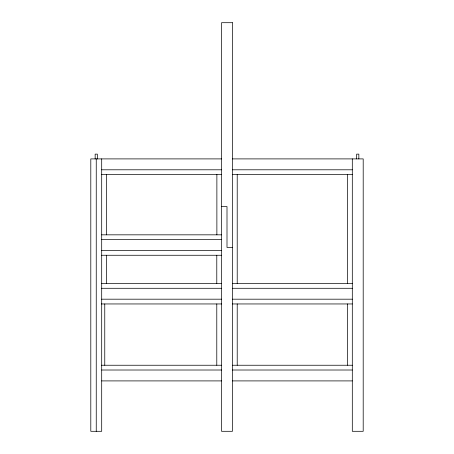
<?xml version="1.0" encoding="UTF-8"?>
<svg xmlns="http://www.w3.org/2000/svg" width="454" height="454" viewBox="0 0 454 454"><rect width="100%" height="100%" fill="white"/><g stroke="black" fill="none" stroke-linecap="round" stroke-linejoin="round"><path stroke-width="0.68" d="M221.552 158.9L90.8 158.9L90.8 431.3L101.696 431.3L101.696 158.9M232.448 158.9L363.2 158.9L363.2 431.3L352.304 431.3L352.304 158.9M101.696 169.796L221.552 169.796M232.448 169.796L352.304 169.796M101.673 174.467L221.575 174.467M232.448 174.563L352.304 174.563M221.552 206.57L227 206.57L227 247.43L232.448 247.43M101.673 234.832L221.575 234.832M101.696 239.599L221.552 239.599M101.696 250.494L221.552 250.494M101.696 255.262L221.552 255.262M101.696 283.523L221.552 283.523M232.448 283.523L352.304 283.523M101.696 288.29L221.552 288.29M232.448 288.29L352.304 288.29M101.696 299.186L221.552 299.186M232.448 299.186L352.304 299.186M101.355 303.953L221.552 303.953M232.448 303.953L352.304 303.953M101.355 365.243L221.552 365.243M232.448 365.243L352.304 365.243M101.696 370.01L221.552 370.01M232.448 370.01L352.304 370.01M101.696 380.906L221.552 380.906M232.448 380.906L352.304 380.906M358.842 158.9L358.842 154.133L356.662 154.133L356.662 158.9M347.537 174.563L347.537 283.523M347.537 303.953L347.537 365.243M237.215 174.563L237.215 283.523M237.215 303.953L237.215 365.243M216.876 174.467L216.876 234.832M216.785 255.262L216.785 283.523M216.785 303.953L216.785 365.243M106.463 255.262L106.463 283.523M106.372 174.467L106.372 234.832M104.76 303.953L104.76 365.243M97.338 158.9L97.338 154.133L95.158 154.133L95.158 158.9M96.248 158.9L96.248 431.3M232.448 22.7L221.552 22.7L221.552 431.3L232.448 431.3L232.448 22.7"/></g></svg>
